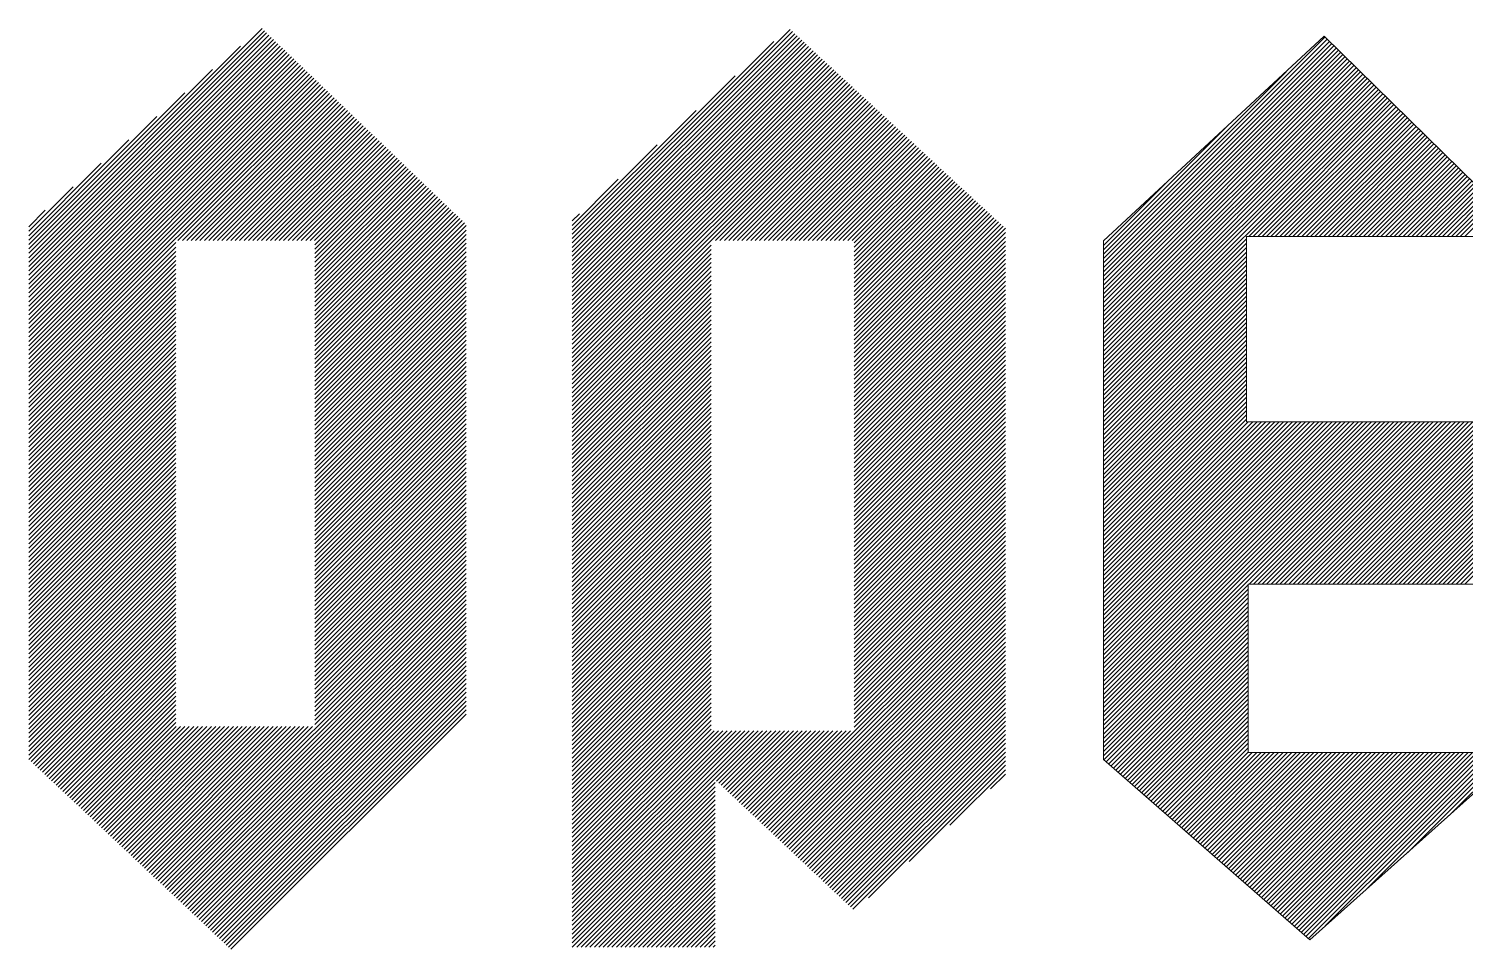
# Model space of a CAD drawing. Header units: inches. Extents: x -49881 to 95347, y -45374 to 27845.
# Drawn here: x 93886.6 to 94355.9, y 2249 to 2549.9 of the extents above; entities that cross this region are included whole.
import ezdxf

# ---------------------------------------------------------------- set-up
doc = ezdxf.new("R2010")
doc.units = ezdxf.units.IN
doc.header["$MEASUREMENT"] = 0
doc.layers.add('ONDOCS', color=7, linetype='Continuous', lineweight=0)

# ---------------------------------------------------------------- blocks, each defined once
blk = doc.blocks.new('Template Zicom')
at = {"layer": 'ONDOCS', "color": 7, "linetype": 'Continuous', "lineweight": 0, "ltscale": 100}
for p, q in [((1054.769, 129.029), (1056.719, 130.979)), ((1054.769, 128.992), (1056.738, 130.961)), ((1054.769, 128.955), (1056.756, 130.943)), ((1054.769, 128.918), (1056.775, 130.924)), ((1054.769, 128.881), (1056.794, 130.906)), ((1059.308, 129.151), (1061.129, 130.972)), ((1059.308, 129.114), (1061.148, 130.954)), ((1059.308, 129.078), (1061.167, 130.937)), ((1059.308, 129.041), (1061.186, 130.919)), ((1059.308, 129.004), (1061.205, 130.901)), ((1063.745, 129.058), (1065.595, 130.908)), ((1054.769, 128.845), (1056.813, 130.888)), ((1054.769, 128.808), (1056.831, 130.87)), ((1054.769, 128.771), (1056.85, 130.852)), ((1054.769, 129.065), (1056.538, 130.834)), ((1054.769, 128.734), (1056.869, 130.834)), ((1054.769, 128.697), (1056.888, 130.816)), ((1054.769, 128.661), (1056.907, 130.798)), ((1054.769, 128.624), (1056.925, 130.78)), ((1059.308, 128.967), (1061.225, 130.884)), ((1059.308, 129.188), (1060.993, 130.873)), ((1059.308, 128.931), (1061.244, 130.866)), ((1059.308, 128.894), (1061.263, 130.848)), ((1059.308, 128.857), (1061.282, 130.831)), ((1059.308, 128.82), (1061.301, 130.813)), ((1059.308, 128.783), (1061.32, 130.795)), ((1063.745, 129.021), (1065.614, 130.89)), ((1063.745, 128.984), (1065.632, 130.872)), ((1063.745, 128.947), (1065.651, 130.853)), ((1063.745, 128.91), (1065.669, 130.835)), ((1063.745, 128.874), (1065.688, 130.817)), ((1063.745, 128.837), (1065.707, 130.799)), ((1063.745, 128.8), (1065.725, 130.781)), ((1054.769, 128.587), (1056.944, 130.762)), ((1054.769, 128.55), (1056.963, 130.744)), ((1054.769, 128.514), (1056.982, 130.726)), ((1054.769, 128.477), (1057, 130.708)), ((1054.769, 128.44), (1057.019, 130.69)), ((1054.769, 128.403), (1057.038, 130.672)), ((1059.308, 128.747), (1061.339, 130.778)), ((1059.308, 128.71), (1061.358, 130.76)), ((1059.308, 128.673), (1061.377, 130.742)), ((1059.308, 128.636), (1061.397, 130.725)), ((1059.308, 128.6), (1061.416, 130.707)), ((1059.308, 128.563), (1061.435, 130.689)), ((1059.308, 128.526), (1061.454, 130.672)), ((1063.745, 128.763), (1065.744, 130.762)), ((1063.745, 128.727), (1065.762, 130.744)), ((1063.745, 128.69), (1065.781, 130.726)), ((1063.745, 128.653), (1065.8, 130.708)), ((1063.745, 128.616), (1065.818, 130.69)), ((1063.745, 128.579), (1065.837, 130.671)), ((1054.769, 128.366), (1057.057, 130.654)), ((1054.769, 129.102), (1056.305, 130.638)), ((1054.769, 128.33), (1057.075, 130.636)), ((1054.769, 128.293), (1057.094, 130.618)), ((1054.769, 128.256), (1057.113, 130.6)), ((1054.769, 128.219), (1057.132, 130.582)), ((1054.769, 128.182), (1057.151, 130.564)), ((1054.769, 128.146), (1057.169, 130.546)), ((1059.308, 128.489), (1061.473, 130.654)), ((1059.308, 128.452), (1061.492, 130.636)), ((1059.308, 128.416), (1061.511, 130.619)), ((1059.308, 128.379), (1061.53, 130.601)), ((1059.308, 129.225), (1060.668, 130.585)), ((1059.308, 128.342), (1061.549, 130.583)), ((1059.308, 128.305), (1061.569, 130.566)), ((1059.308, 128.268), (1061.588, 130.548)), ((1063.745, 128.543), (1065.855, 130.653)), ((1063.745, 128.506), (1065.874, 130.635)), ((1063.745, 129.094), (1065.27, 130.619)), ((1063.745, 128.469), (1065.892, 130.617)), ((1063.745, 128.432), (1065.911, 130.598)), ((1063.745, 128.396), (1065.93, 130.58)), ((1063.745, 128.359), (1065.948, 130.562)), ((1063.745, 128.322), (1065.967, 130.544)), ((1054.769, 128.109), (1057.188, 130.528)), ((1054.769, 128.072), (1057.207, 130.51)), ((1054.769, 128.035), (1057.226, 130.492)), ((1054.769, 127.999), (1057.244, 130.474)), ((1054.769, 129.139), (1056.072, 130.442)), ((1056.015, 129.208), (1057.263, 130.456)), ((1056.052, 129.208), (1057.282, 130.438)), ((1056.089, 129.208), (1057.301, 130.42)), ((1059.308, 128.232), (1061.607, 130.53)), ((1059.308, 128.195), (1061.626, 130.513)), ((1059.308, 128.158), (1061.645, 130.495)), ((1059.308, 128.121), (1061.664, 130.477)), ((1059.308, 128.085), (1061.683, 130.46)), ((1059.308, 128.048), (1061.702, 130.442)), ((1060.505, 129.208), (1061.722, 130.424)), ((1063.745, 128.285), (1065.985, 130.526)), ((1063.745, 128.248), (1066.004, 130.507)), ((1063.745, 128.212), (1066.022, 130.489)), ((1063.745, 128.175), (1066.041, 130.471)), ((1063.745, 128.138), (1066.06, 130.453)), ((1063.745, 128.101), (1066.078, 130.435)), ((1056.126, 129.208), (1057.319, 130.402)), ((1056.162, 129.208), (1057.338, 130.384)), ((1056.199, 129.208), (1057.357, 130.366)), ((1056.236, 129.208), (1057.376, 130.348)), ((1056.273, 129.208), (1057.394, 130.33)), ((1056.309, 129.208), (1057.413, 130.312)), ((1060.542, 129.208), (1061.741, 130.407)), ((1060.579, 129.208), (1061.76, 130.389)), ((1060.616, 129.208), (1061.779, 130.371)), ((1060.653, 129.208), (1061.798, 130.354)), ((1060.689, 129.208), (1061.817, 130.336)), ((1060.726, 129.208), (1061.836, 130.318)), ((1060.763, 129.208), (1061.855, 130.301)), ((1063.745, 128.065), (1066.097, 130.416)), ((1064.959, 129.242), (1066.115, 130.398)), ((1064.996, 129.242), (1066.134, 130.38)), ((1065.033, 129.242), (1066.152, 130.362)), ((1065.07, 129.242), (1066.171, 130.344)), ((1065.106, 129.242), (1066.19, 130.325)), ((1065.143, 129.242), (1066.208, 130.307)), ((1054.769, 129.176), (1055.839, 130.246)), ((1056.346, 129.208), (1057.432, 130.294)), ((1056.383, 129.208), (1057.451, 130.276)), ((1056.42, 129.208), (1057.47, 130.258)), ((1056.457, 129.208), (1057.488, 130.24)), ((1056.493, 129.208), (1057.507, 130.222)), ((1056.53, 129.208), (1057.526, 130.204)), ((1056.567, 129.208), (1057.545, 130.186)), ((1059.308, 129.262), (1060.343, 130.296)), ((1060.8, 129.208), (1061.874, 130.283)), ((1060.836, 129.208), (1061.894, 130.265)), ((1060.873, 129.208), (1061.913, 130.248)), ((1060.91, 129.208), (1061.932, 130.23)), ((1060.947, 129.208), (1061.951, 130.212)), ((1060.984, 129.208), (1061.97, 130.195)), ((1065.18, 129.242), (1066.227, 130.289)), ((1065.217, 129.242), (1066.245, 130.271)), ((1065.254, 129.242), (1066.264, 130.253)), ((1065.29, 129.242), (1066.283, 130.234)), ((1065.327, 129.242), (1066.301, 130.216)), ((1065.364, 129.242), (1066.32, 130.198)), ((1065.401, 129.242), (1066.338, 130.18)), ((1056.604, 129.208), (1057.563, 130.168)), ((1056.64, 129.208), (1057.582, 130.15)), ((1056.677, 129.208), (1057.601, 130.132)), ((1056.714, 129.208), (1057.62, 130.114)), ((1056.751, 129.208), (1057.638, 130.096)), ((1056.788, 129.208), (1057.657, 130.078)), ((1056.824, 129.208), (1057.676, 130.06)), ((1061.02, 129.208), (1061.989, 130.177)), ((1061.057, 129.208), (1062.008, 130.159)), ((1061.094, 129.208), (1062.027, 130.141)), ((1061.131, 129.208), (1062.046, 130.124)), ((1061.168, 129.208), (1062.066, 130.106)), ((1061.204, 129.208), (1062.085, 130.088)), ((1061.241, 129.208), (1062.104, 130.071)), ((1063.745, 129.131), (1064.766, 130.153)), ((1065.438, 129.242), (1066.357, 130.162)), ((1065.474, 129.242), (1066.375, 130.143)), ((1065.511, 129.242), (1066.394, 130.125)), ((1065.548, 129.242), (1066.413, 130.107)), ((1065.585, 129.242), (1066.431, 130.089)), ((1065.621, 129.242), (1066.45, 130.071)), ((1054.769, 129.212), (1055.606, 130.05)), ((1056.861, 129.208), (1057.695, 130.042)), ((1056.898, 129.208), (1057.714, 130.024)), ((1056.935, 129.208), (1057.732, 130.006)), ((1056.972, 129.208), (1057.751, 129.988)), ((1057.008, 129.208), (1057.77, 129.97)), ((1057.045, 129.208), (1057.789, 129.952)), ((1059.308, 129.298), (1060.018, 130.008)), ((1061.278, 129.208), (1062.123, 130.053)), ((1061.315, 129.208), (1062.142, 130.035)), ((1061.351, 129.208), (1062.161, 130.018)), ((1061.388, 129.208), (1062.18, 130)), ((1061.425, 129.208), (1062.199, 129.982)), ((1061.462, 129.208), (1062.218, 129.965)), ((1061.499, 129.208), (1062.238, 129.947)), ((1065.658, 129.242), (1066.468, 130.052)), ((1065.695, 129.242), (1066.487, 130.034)), ((1065.732, 129.242), (1066.505, 130.016)), ((1065.769, 129.242), (1066.524, 129.998)), ((1065.805, 129.242), (1066.543, 129.979)), ((1065.842, 129.242), (1066.561, 129.961)), ((1065.879, 129.242), (1066.58, 129.943)), ((1054.769, 129.249), (1055.373, 129.854)), ((1057.082, 129.208), (1057.807, 129.934)), ((1057.119, 129.208), (1057.826, 129.916)), ((1057.155, 129.208), (1057.845, 129.898)), ((1057.158, 129.174), (1057.864, 129.88)), ((1057.158, 129.137), (1057.882, 129.862)), ((1057.158, 129.1), (1057.901, 129.844)), ((1057.158, 129.064), (1057.92, 129.825)), ((1061.535, 129.208), (1062.257, 129.929)), ((1061.572, 129.208), (1062.276, 129.912)), ((1061.609, 129.208), (1062.295, 129.894)), ((1061.646, 129.208), (1062.314, 129.876)), ((1061.663, 129.189), (1062.333, 129.859)), ((1061.663, 129.152), (1062.352, 129.841)), ((1061.663, 129.115), (1062.371, 129.823)), ((1065.916, 129.242), (1066.598, 129.925)), ((1065.953, 129.242), (1066.617, 129.907)), ((1065.989, 129.242), (1066.636, 129.888)), ((1066.026, 129.242), (1066.654, 129.87)), ((1066.063, 129.242), (1066.673, 129.852)), ((1066.1, 129.242), (1066.691, 129.834)), ((1057.158, 129.027), (1057.939, 129.807)), ((1057.158, 128.99), (1057.957, 129.789)), ((1057.158, 128.953), (1057.976, 129.771)), ((1057.158, 128.916), (1057.995, 129.753)), ((1057.158, 128.88), (1058.014, 129.735)), ((1057.158, 128.843), (1058.033, 129.717)), ((1057.158, 128.806), (1058.051, 129.699)), ((1059.308, 129.335), (1059.693, 129.72)), ((1061.663, 129.079), (1062.39, 129.806)), ((1061.663, 129.042), (1062.41, 129.788)), ((1061.663, 129.005), (1062.429, 129.77)), ((1061.663, 128.968), (1062.448, 129.753)), ((1061.663, 128.931), (1062.467, 129.735)), ((1061.663, 128.895), (1062.486, 129.717)), ((1061.663, 128.858), (1062.505, 129.7)), ((1066.136, 129.242), (1066.71, 129.816)), ((1066.173, 129.242), (1066.728, 129.797)), ((1066.21, 129.242), (1066.747, 129.779)), ((1066.247, 129.242), (1066.766, 129.761)), ((1066.284, 129.242), (1066.784, 129.743)), ((1066.32, 129.242), (1066.803, 129.725)), ((1066.357, 129.242), (1066.821, 129.706)), ((1054.769, 129.286), (1055.14, 129.657)), ((1057.158, 128.769), (1058.07, 129.681)), ((1057.158, 128.732), (1058.089, 129.663)), ((1057.158, 128.696), (1058.108, 129.645)), ((1057.158, 128.659), (1058.126, 129.627)), ((1057.158, 128.622), (1058.145, 129.609)), ((1057.158, 128.585), (1058.164, 129.591)), ((1061.663, 128.821), (1062.524, 129.682)), ((1061.663, 128.784), (1062.543, 129.664)), ((1061.663, 128.748), (1062.562, 129.647)), ((1061.663, 128.711), (1062.582, 129.629)), ((1061.663, 128.674), (1062.601, 129.611)), ((1061.663, 128.637), (1062.62, 129.594)), ((1063.745, 129.168), (1064.263, 129.686)), ((1066.394, 129.242), (1066.84, 129.688)), ((1066.431, 129.242), (1066.858, 129.67)), ((1066.467, 129.242), (1066.877, 129.652)), ((1066.504, 129.242), (1066.896, 129.634)), ((1066.541, 129.242), (1066.914, 129.615)), ((1066.578, 129.242), (1066.933, 129.597)), ((1054.769, 129.323), (1054.907, 129.461)), ((1057.158, 128.549), (1058.183, 129.573)), ((1057.158, 128.512), (1058.201, 129.555)), ((1057.158, 128.475), (1058.22, 129.537)), ((1057.158, 128.438), (1058.239, 129.519)), ((1057.158, 128.401), (1058.258, 129.501)), ((1057.158, 128.365), (1058.277, 129.483)), ((1057.158, 128.328), (1058.295, 129.465)), ((1061.663, 128.6), (1062.639, 129.576)), ((1061.663, 128.564), (1062.658, 129.558)), ((1061.663, 128.527), (1062.677, 129.541)), ((1061.663, 128.49), (1062.696, 129.523)), ((1061.663, 128.453), (1062.715, 129.505)), ((1061.663, 128.416), (1062.734, 129.488)), ((1061.663, 128.38), (1062.754, 129.47)), ((1066.615, 129.242), (1066.951, 129.579)), ((1066.651, 129.242), (1066.97, 129.561)), ((1066.688, 129.242), (1066.988, 129.543)), ((1066.725, 129.242), (1067.007, 129.524)), ((1066.762, 129.242), (1067.026, 129.506)), ((1057.158, 128.291), (1058.314, 129.447)), ((1057.158, 128.254), (1058.333, 129.429)), ((1057.158, 128.218), (1058.352, 129.411)), ((1057.158, 128.181), (1058.37, 129.393)), ((1057.158, 128.144), (1058.389, 129.375)), ((1057.158, 128.107), (1058.408, 129.357)), ((1059.308, 129.372), (1059.368, 129.432)), ((1061.663, 128.343), (1062.773, 129.452)), ((1061.663, 128.306), (1062.792, 129.435)), ((1061.663, 128.269), (1062.811, 129.417)), ((1061.663, 128.233), (1062.83, 129.399)), ((1061.663, 128.196), (1062.849, 129.382)), ((1061.663, 128.159), (1062.868, 129.364)), ((1061.663, 128.122), (1062.887, 129.346)), ((1057.158, 128.07), (1058.421, 129.333)), ((1057.158, 128.034), (1058.421, 129.296)), ((1057.158, 127.997), (1058.421, 129.26)), ((1057.158, 127.96), (1058.421, 129.223)), ((1061.663, 128.085), (1062.907, 129.329)), ((1061.663, 128.049), (1062.926, 129.311)), ((1061.663, 128.012), (1062.926, 129.275)), ((1061.663, 127.975), (1062.926, 129.238)), ((1063.745, 128.028), (1064.94, 129.223)), ((1063.745, 129.205), (1063.76, 129.22)), ((1054.769, 127.962), (1055.998, 129.191)), ((1054.769, 127.925), (1055.998, 129.154)), ((1054.769, 127.888), (1055.998, 129.117)), ((1057.158, 127.923), (1058.421, 129.186)), ((1057.158, 127.886), (1058.421, 129.149)), ((1057.158, 127.85), (1058.421, 129.113)), ((1059.308, 128.011), (1060.469, 129.171)), ((1059.308, 127.974), (1060.469, 129.135)), ((1061.663, 127.938), (1062.926, 129.201)), ((1061.663, 127.902), (1062.926, 129.164)), ((1061.663, 127.865), (1062.926, 129.128)), ((1063.745, 127.991), (1064.94, 129.186)), ((1063.745, 127.954), (1064.94, 129.149)), ((1063.745, 127.917), (1064.94, 129.112)), ((1054.769, 127.851), (1055.998, 129.08)), ((1054.769, 127.815), (1055.998, 129.043)), ((1054.769, 127.778), (1055.998, 129.007)), ((1057.158, 127.813), (1058.421, 129.076)), ((1057.158, 127.776), (1058.421, 129.039)), ((1057.158, 127.739), (1058.421, 129.002)), ((1059.308, 127.937), (1060.469, 129.098)), ((1059.308, 127.901), (1060.469, 129.061)), ((1059.308, 127.864), (1060.469, 129.024)), ((1059.308, 127.827), (1060.469, 128.988)), ((1061.663, 127.828), (1062.926, 129.091)), ((1061.663, 127.791), (1062.926, 129.054)), ((1061.663, 127.754), (1062.926, 129.017)), ((1061.663, 127.718), (1062.926, 128.98)), ((1063.745, 127.881), (1064.94, 129.076)), ((1063.745, 127.844), (1064.94, 129.039)), ((1063.745, 127.807), (1064.94, 129.002)), ((1054.769, 127.741), (1055.998, 128.97)), ((1054.769, 127.704), (1055.998, 128.933)), ((1054.769, 127.668), (1055.998, 128.896)), ((1054.769, 127.631), (1055.998, 128.859)), ((1057.158, 127.703), (1058.421, 128.965)), ((1057.158, 127.666), (1058.421, 128.929)), ((1057.158, 127.629), (1058.421, 128.892)), ((1059.308, 127.79), (1060.469, 128.951)), ((1059.308, 127.753), (1060.469, 128.914)), ((1059.308, 127.717), (1060.469, 128.877)), ((1061.663, 127.681), (1062.926, 128.944)), ((1061.663, 127.644), (1062.926, 128.907)), ((1061.663, 127.607), (1062.926, 128.87)), ((1063.745, 127.77), (1064.94, 128.965)), ((1063.745, 127.734), (1064.94, 128.928)), ((1063.745, 127.697), (1064.94, 128.892)), ((1054.769, 127.594), (1055.998, 128.823)), ((1054.769, 127.557), (1055.998, 128.786)), ((1054.769, 127.52), (1055.998, 128.749)), ((1057.158, 127.592), (1058.421, 128.855)), ((1057.158, 127.555), (1058.421, 128.818)), ((1057.158, 127.519), (1058.421, 128.781)), ((1057.158, 127.482), (1058.421, 128.745)), ((1059.308, 127.68), (1060.469, 128.84)), ((1059.308, 127.643), (1060.469, 128.804)), ((1059.308, 127.606), (1060.469, 128.767)), ((1061.663, 127.57), (1062.926, 128.833)), ((1061.663, 127.534), (1062.926, 128.797)), ((1061.663, 127.497), (1062.926, 128.76)), ((1063.745, 127.66), (1064.94, 128.855)), ((1063.745, 127.623), (1064.94, 128.818)), ((1063.745, 127.586), (1064.94, 128.781)), ((1063.745, 127.55), (1064.94, 128.745)), ((1054.769, 127.484), (1055.998, 128.712)), ((1054.769, 127.447), (1055.998, 128.676)), ((1054.769, 127.41), (1055.998, 128.639)), ((1057.158, 127.445), (1058.421, 128.708)), ((1057.158, 127.408), (1058.421, 128.671)), ((1057.158, 127.371), (1058.421, 128.634)), ((1059.308, 127.57), (1060.469, 128.73)), ((1059.308, 127.533), (1060.469, 128.693)), ((1059.308, 127.496), (1060.469, 128.656)), ((1059.308, 127.459), (1060.469, 128.62)), ((1061.663, 127.46), (1062.926, 128.723)), ((1061.663, 127.423), (1062.926, 128.686)), ((1061.663, 127.387), (1062.926, 128.649)), ((1063.745, 127.513), (1064.94, 128.708)), ((1063.745, 127.476), (1064.94, 128.671)), ((1063.745, 127.439), (1064.94, 128.634)), ((1054.769, 127.373), (1055.998, 128.602)), ((1054.769, 127.336), (1055.998, 128.565)), ((1054.769, 127.3), (1055.998, 128.528)), ((1057.158, 127.335), (1058.421, 128.598)), ((1057.158, 127.298), (1058.421, 128.561)), ((1057.158, 127.261), (1058.421, 128.524)), ((1059.308, 127.422), (1060.469, 128.583)), ((1059.308, 127.386), (1060.469, 128.546)), ((1059.308, 127.349), (1060.469, 128.509)), ((1061.663, 127.35), (1062.926, 128.613)), ((1061.663, 127.313), (1062.926, 128.576)), ((1061.663, 127.276), (1062.926, 128.539)), ((1061.663, 127.239), (1062.926, 128.502)), ((1063.745, 127.403), (1064.94, 128.597)), ((1063.745, 127.366), (1064.94, 128.561)), ((1063.745, 127.329), (1064.94, 128.524)), ((1054.769, 127.263), (1055.998, 128.492)), ((1054.769, 127.226), (1055.998, 128.455)), ((1054.769, 127.189), (1055.998, 128.418)), ((1054.769, 127.153), (1055.998, 128.381)), ((1057.158, 127.224), (1058.421, 128.487)), ((1057.158, 127.188), (1058.421, 128.45)), ((1057.158, 127.151), (1058.421, 128.414)), ((1059.308, 127.312), (1060.469, 128.473)), ((1059.308, 127.275), (1060.469, 128.436)), ((1059.308, 127.239), (1060.469, 128.399)), ((1061.663, 127.203), (1062.926, 128.465)), ((1061.663, 127.166), (1062.926, 128.429)), ((1061.663, 127.129), (1062.926, 128.392)), ((1063.745, 127.292), (1064.94, 128.487)), ((1063.745, 127.255), (1064.94, 128.45)), ((1063.745, 127.219), (1064.94, 128.414)), ((1054.769, 127.116), (1055.998, 128.344)), ((1054.769, 127.079), (1055.998, 128.308)), ((1054.769, 127.042), (1055.998, 128.271)), ((1057.158, 127.114), (1058.421, 128.377)), ((1057.158, 127.077), (1058.421, 128.34)), ((1057.158, 127.04), (1058.421, 128.303)), ((1057.158, 127.004), (1058.421, 128.266)), ((1059.308, 127.202), (1060.469, 128.362)), ((1059.308, 127.165), (1060.469, 128.325)), ((1059.308, 127.128), (1060.469, 128.289)), ((1061.663, 127.092), (1062.926, 128.355)), ((1061.663, 127.055), (1062.926, 128.318)), ((1061.663, 127.019), (1062.926, 128.282)), ((1063.745, 127.182), (1064.94, 128.377)), ((1063.745, 127.145), (1064.94, 128.34)), ((1063.745, 127.108), (1064.94, 128.303)), ((1063.745, 127.072), (1064.94, 128.266)), ((1054.769, 127.005), (1055.998, 128.234)), ((1054.769, 126.969), (1055.998, 128.197)), ((1054.769, 126.932), (1055.998, 128.161)), ((1057.158, 126.967), (1058.421, 128.23)), ((1057.158, 126.93), (1058.421, 128.193)), ((1057.158, 126.893), (1058.421, 128.156)), ((1059.308, 127.091), (1060.469, 128.252)), ((1059.308, 127.055), (1060.469, 128.215)), ((1059.308, 127.018), (1060.469, 128.178)), ((1059.308, 126.981), (1060.469, 128.141)), ((1061.663, 126.982), (1062.926, 128.245)), ((1061.663, 126.945), (1062.926, 128.208)), ((1061.663, 126.908), (1062.926, 128.171)), ((1063.745, 127.035), (1064.94, 128.23)), ((1063.745, 126.998), (1064.94, 128.193)), ((1063.745, 126.961), (1064.94, 128.156)), ((1054.769, 126.895), (1055.998, 128.124)), ((1054.769, 126.858), (1055.998, 128.087)), ((1054.769, 126.821), (1055.998, 128.05)), ((1057.158, 126.857), (1058.421, 128.119)), ((1057.158, 126.82), (1058.421, 128.083)), ((1057.158, 126.783), (1058.421, 128.046)), ((1059.308, 126.944), (1060.469, 128.105)), ((1059.308, 126.907), (1060.469, 128.068)), ((1059.308, 126.871), (1060.469, 128.031)), ((1061.663, 126.872), (1062.926, 128.134)), ((1061.663, 126.835), (1062.926, 128.098)), ((1061.663, 126.798), (1062.926, 128.061)), ((1061.663, 126.761), (1062.926, 128.024)), ((1063.745, 126.924), (1064.94, 128.119)), ((1063.745, 126.888), (1064.94, 128.082)), ((1063.745, 126.851), (1064.94, 128.046)), ((1054.769, 126.785), (1055.998, 128.013)), ((1054.769, 126.748), (1055.998, 127.977)), ((1054.769, 126.711), (1055.998, 127.94)), ((1054.769, 126.674), (1055.998, 127.903)), ((1057.158, 126.746), (1058.421, 128.009)), ((1057.158, 126.709), (1058.421, 127.972)), ((1057.158, 126.673), (1058.421, 127.935)), ((1059.308, 126.834), (1060.469, 127.994)), ((1059.308, 126.797), (1060.469, 127.958)), ((1059.308, 126.76), (1060.469, 127.921)), ((1061.663, 126.724), (1062.926, 127.987)), ((1061.663, 126.688), (1062.926, 127.95)), ((1061.663, 126.651), (1062.926, 127.914)), ((1063.745, 126.814), (1064.94, 128.009)), ((1063.745, 126.777), (1064.94, 127.972)), ((1063.745, 126.741), (1064.94, 127.935)), ((1054.769, 126.638), (1055.998, 127.866)), ((1054.769, 126.601), (1055.998, 127.83)), ((1054.769, 126.564), (1055.998, 127.793)), ((1057.158, 126.636), (1058.421, 127.899)), ((1057.158, 126.599), (1058.421, 127.862)), ((1057.158, 126.562), (1058.421, 127.825)), ((1057.158, 126.525), (1058.421, 127.788)), ((1059.308, 126.724), (1060.469, 127.884)), ((1059.308, 126.687), (1060.469, 127.847)), ((1059.308, 126.65), (1060.469, 127.81)), ((1061.663, 126.614), (1062.926, 127.877)), ((1061.663, 126.577), (1062.926, 127.84)), ((1061.663, 126.541), (1062.926, 127.803)), ((1063.745, 126.704), (1064.94, 127.899)), ((1063.745, 126.667), (1064.94, 127.862)), ((1063.745, 126.63), (1064.94, 127.825)), ((1063.745, 126.593), (1064.94, 127.788)), ((1054.769, 126.527), (1055.998, 127.756)), ((1054.769, 126.49), (1055.998, 127.719)), ((1054.769, 126.454), (1055.998, 127.682)), ((1057.158, 126.489), (1058.421, 127.752)), ((1057.158, 126.452), (1058.421, 127.715)), ((1057.158, 126.415), (1058.421, 127.678)), ((1059.308, 126.613), (1060.469, 127.774)), ((1059.308, 126.576), (1060.469, 127.737)), ((1059.308, 126.54), (1060.469, 127.7)), ((1059.308, 126.503), (1060.469, 127.663)), ((1061.663, 126.504), (1062.926, 127.767)), ((1061.663, 126.467), (1062.926, 127.73)), ((1061.663, 126.43), (1062.926, 127.693)), ((1063.745, 126.557), (1064.94, 127.751)), ((1063.745, 126.52), (1064.94, 127.715)), ((1063.745, 126.483), (1064.955, 127.693)), ((1063.745, 126.446), (1064.992, 127.693)), ((1063.745, 126.409), (1065.028, 127.693)), ((1063.745, 126.373), (1065.065, 127.693)), ((1063.745, 126.336), (1065.102, 127.693)), ((1063.745, 126.299), (1065.139, 127.693)), ((1063.745, 126.262), (1065.176, 127.693)), ((1063.745, 126.226), (1065.212, 127.693)), ((1063.745, 126.189), (1065.249, 127.693)), ((1063.745, 126.152), (1065.286, 127.693)), ((1063.745, 126.115), (1065.323, 127.693)), ((1063.745, 126.078), (1065.36, 127.693)), ((1063.745, 126.042), (1065.396, 127.693)), ((1063.745, 126.005), (1065.433, 127.693)), ((1063.745, 125.968), (1065.47, 127.693)), ((1063.745, 125.931), (1065.507, 127.693)), ((1063.745, 125.895), (1065.543, 127.693)), ((1063.745, 125.858), (1065.58, 127.693)), ((1063.745, 125.821), (1065.617, 127.693)), ((1063.745, 125.784), (1065.654, 127.693)), ((1063.745, 125.747), (1065.691, 127.693)), ((1063.745, 125.711), (1065.727, 127.693)), ((1063.745, 125.674), (1065.764, 127.693)), ((1063.745, 125.637), (1065.801, 127.693)), ((1063.745, 125.6), (1065.838, 127.693)), ((1063.745, 125.564), (1065.874, 127.693)), ((1063.745, 125.527), (1065.911, 127.693)), ((1063.745, 125.49), (1065.948, 127.693)), ((1063.745, 125.453), (1065.985, 127.693)), ((1063.745, 125.416), (1066.022, 127.693)), ((1063.745, 125.38), (1066.058, 127.693)), ((1063.745, 125.343), (1066.095, 127.693)), ((1063.745, 125.306), (1066.132, 127.693)), ((1063.745, 125.269), (1066.169, 127.693)), ((1063.745, 125.233), (1066.206, 127.693)), ((1063.745, 125.196), (1066.242, 127.693)), ((1063.745, 125.159), (1066.279, 127.693)), ((1064.961, 126.338), (1066.316, 127.693)), ((1064.998, 126.338), (1066.353, 127.693)), ((1065.034, 126.338), (1066.389, 127.693)), ((1065.071, 126.338), (1066.426, 127.693)), ((1065.108, 126.338), (1066.463, 127.693)), ((1065.145, 126.338), (1066.5, 127.693)), ((1065.182, 126.338), (1066.537, 127.693)), ((1065.218, 126.338), (1066.573, 127.693)), ((1065.255, 126.338), (1066.61, 127.693)), ((1065.292, 126.338), (1066.647, 127.693)), ((1065.329, 126.338), (1066.684, 127.693)), ((1065.365, 126.338), (1066.721, 127.693)), ((1065.402, 126.338), (1066.757, 127.693)), ((1065.439, 126.338), (1066.794, 127.693)), ((1065.476, 126.338), (1066.831, 127.693)), ((1065.513, 126.338), (1066.868, 127.693)), ((1065.549, 126.338), (1066.904, 127.693)), ((1065.586, 126.338), (1066.941, 127.693)), ((1065.623, 126.338), (1066.978, 127.693)), ((1065.66, 126.338), (1067.015, 127.693)), ((1065.697, 126.338), (1067.052, 127.693)), ((1065.733, 126.338), (1067.088, 127.693)), ((1065.77, 126.338), (1067.125, 127.693)), ((1065.807, 126.338), (1067.162, 127.693)), ((1065.844, 126.338), (1067.199, 127.693)), ((1065.88, 126.338), (1067.235, 127.693)), ((1065.917, 126.338), (1067.272, 127.693)), ((1065.954, 126.338), (1067.309, 127.693)), ((1054.769, 126.417), (1055.998, 127.646)), ((1054.769, 126.38), (1055.998, 127.609)), ((1054.769, 126.343), (1055.998, 127.572)), ((1057.158, 126.378), (1058.421, 127.641)), ((1057.158, 126.342), (1058.421, 127.604)), ((1057.158, 126.305), (1058.421, 127.568)), ((1059.308, 126.466), (1060.469, 127.627)), ((1059.308, 126.429), (1060.469, 127.59)), ((1059.308, 126.392), (1060.469, 127.553)), ((1061.663, 126.393), (1062.926, 127.656)), ((1061.663, 126.357), (1062.926, 127.619)), ((1061.663, 126.32), (1062.926, 127.583)), ((1061.663, 126.283), (1062.926, 127.546)), ((1065.991, 126.338), (1067.31, 127.657)), ((1066.028, 126.338), (1067.31, 127.62)), ((1066.064, 126.338), (1067.31, 127.583)), ((1066.101, 126.338), (1067.31, 127.547)), ((1054.769, 126.307), (1055.998, 127.535)), ((1054.769, 126.27), (1055.998, 127.498)), ((1054.769, 126.233), (1055.998, 127.462)), ((1054.769, 126.196), (1055.998, 127.425)), ((1057.158, 126.268), (1058.421, 127.531)), ((1057.158, 126.231), (1058.421, 127.494)), ((1057.158, 126.194), (1058.421, 127.457)), ((1057.158, 126.158), (1058.421, 127.42)), ((1059.308, 126.356), (1060.469, 127.516)), ((1059.308, 126.319), (1060.469, 127.479)), ((1059.308, 126.282), (1060.469, 127.443)), ((1061.663, 126.246), (1062.926, 127.509)), ((1061.663, 126.209), (1062.926, 127.472)), ((1061.663, 126.173), (1062.926, 127.436)), ((1066.138, 126.338), (1067.31, 127.51)), ((1066.175, 126.338), (1067.31, 127.473)), ((1066.211, 126.338), (1067.31, 127.436)), ((1054.769, 126.159), (1055.998, 127.388)), ((1054.769, 126.123), (1055.998, 127.351)), ((1054.769, 126.086), (1055.998, 127.315)), ((1057.158, 126.121), (1058.421, 127.384)), ((1057.158, 126.084), (1058.421, 127.347)), ((1057.158, 126.047), (1058.421, 127.31)), ((1059.308, 126.245), (1060.469, 127.406)), ((1059.308, 126.209), (1060.469, 127.369)), ((1059.308, 126.172), (1060.469, 127.332)), ((1061.663, 126.136), (1062.926, 127.399)), ((1061.663, 126.099), (1062.926, 127.362)), ((1061.663, 126.062), (1062.926, 127.325)), ((1066.248, 126.338), (1067.31, 127.4)), ((1066.285, 126.338), (1067.31, 127.363)), ((1066.322, 126.338), (1067.31, 127.326)), ((1054.769, 126.049), (1055.998, 127.278)), ((1054.769, 126.012), (1055.998, 127.241)), ((1054.769, 125.975), (1055.998, 127.204)), ((1057.158, 126.01), (1058.421, 127.273)), ((1057.158, 125.974), (1058.421, 127.237)), ((1057.158, 125.937), (1058.421, 127.2)), ((1059.308, 126.135), (1060.469, 127.295)), ((1059.308, 126.098), (1060.469, 127.259)), ((1059.308, 126.061), (1060.469, 127.222)), ((1059.308, 126.025), (1060.469, 127.185)), ((1061.663, 126.026), (1062.926, 127.288)), ((1061.663, 125.989), (1062.926, 127.252)), ((1061.663, 125.952), (1062.926, 127.215)), ((1066.359, 126.338), (1067.31, 127.289)), ((1066.395, 126.338), (1067.31, 127.252)), ((1066.432, 126.338), (1067.31, 127.216)), ((1054.769, 125.939), (1055.998, 127.167)), ((1054.769, 125.902), (1055.998, 127.131)), ((1054.769, 125.865), (1055.998, 127.094)), ((1057.158, 125.9), (1058.421, 127.163)), ((1057.158, 125.863), (1058.421, 127.126)), ((1057.158, 125.827), (1058.421, 127.089)), ((1059.308, 125.988), (1060.469, 127.148)), ((1059.308, 125.951), (1060.469, 127.112)), ((1059.308, 125.914), (1060.469, 127.075)), ((1061.663, 125.915), (1062.926, 127.178)), ((1061.663, 125.878), (1062.926, 127.141)), ((1061.663, 125.842), (1062.926, 127.104)), ((1061.663, 125.805), (1062.926, 127.068)), ((1066.469, 126.338), (1067.31, 127.179)), ((1066.506, 126.338), (1067.31, 127.142)), ((1066.543, 126.338), (1067.31, 127.105)), ((1066.579, 126.338), (1067.31, 127.068)), ((1054.769, 125.828), (1055.998, 127.057)), ((1054.769, 125.792), (1055.998, 127.02)), ((1054.769, 125.755), (1055.998, 126.983)), ((1054.769, 125.718), (1055.998, 126.947)), ((1057.158, 125.79), (1058.421, 127.053)), ((1057.158, 125.753), (1058.421, 127.016)), ((1057.158, 125.716), (1058.421, 126.979)), ((1057.158, 125.679), (1058.421, 126.942)), ((1059.308, 125.878), (1060.469, 127.038)), ((1059.308, 125.841), (1060.469, 127.001)), ((1059.308, 125.804), (1060.469, 126.964)), ((1061.663, 125.768), (1062.926, 127.031)), ((1061.663, 125.731), (1062.926, 126.994)), ((1061.663, 125.694), (1062.926, 126.957)), ((1066.616, 126.338), (1067.31, 127.032)), ((1066.653, 126.338), (1067.31, 126.995)), ((1066.69, 126.338), (1067.31, 126.958)), ((1054.769, 125.681), (1055.998, 126.91)), ((1054.769, 125.644), (1055.998, 126.873)), ((1054.769, 125.608), (1055.998, 126.836)), ((1057.158, 125.643), (1058.421, 126.906)), ((1057.158, 125.606), (1058.421, 126.869)), ((1057.158, 125.569), (1058.421, 126.832)), ((1059.308, 125.767), (1060.469, 126.928)), ((1059.308, 125.73), (1060.469, 126.891)), ((1059.308, 125.694), (1060.469, 126.854)), ((1061.663, 125.658), (1062.926, 126.921)), ((1061.663, 125.621), (1062.926, 126.884)), ((1061.663, 125.584), (1062.926, 126.847)), ((1066.726, 126.338), (1067.31, 126.921)), ((1066.763, 126.338), (1067.31, 126.885)), ((1054.769, 125.571), (1055.998, 126.8)), ((1054.769, 125.534), (1055.998, 126.763)), ((1054.769, 125.497), (1055.998, 126.726)), ((1057.158, 125.532), (1058.421, 126.795)), ((1057.158, 125.496), (1058.421, 126.758)), ((1057.158, 125.459), (1058.421, 126.722)), ((1059.308, 125.657), (1060.469, 126.817)), ((1059.308, 125.62), (1060.469, 126.78)), ((1059.308, 125.583), (1060.469, 126.744)), ((1059.308, 125.546), (1060.469, 126.707)), ((1061.663, 125.547), (1062.926, 126.81)), ((1061.663, 125.511), (1062.926, 126.773)), ((1061.663, 125.474), (1062.926, 126.737)), ((1061.663, 125.437), (1062.926, 126.7)), ((1054.769, 125.461), (1055.998, 126.689)), ((1054.769, 125.424), (1055.998, 126.652)), ((1054.769, 125.387), (1055.998, 126.616)), ((1057.158, 125.422), (1058.421, 126.685)), ((1057.158, 125.385), (1058.421, 126.648)), ((1057.158, 125.348), (1058.421, 126.611)), ((1059.308, 125.51), (1060.469, 126.67)), ((1059.308, 125.473), (1060.469, 126.633)), ((1059.308, 125.436), (1060.469, 126.597)), ((1061.663, 125.4), (1062.926, 126.663)), ((1061.663, 125.363), (1062.926, 126.626)), ((1061.663, 125.327), (1062.926, 126.59)), ((1054.769, 125.35), (1055.998, 126.579)), ((1054.769, 125.313), (1055.998, 126.542)), ((1054.769, 125.277), (1055.998, 126.505)), ((1054.769, 125.24), (1055.998, 126.469)), ((1057.158, 125.312), (1058.421, 126.574)), ((1057.158, 125.275), (1058.421, 126.538)), ((1057.158, 125.238), (1058.421, 126.501)), ((1057.158, 125.201), (1058.421, 126.464)), ((1059.308, 125.399), (1060.469, 126.56)), ((1059.308, 125.363), (1060.469, 126.523)), ((1059.308, 125.326), (1060.469, 126.486)), ((1061.663, 125.29), (1062.926, 126.553)), ((1061.663, 125.253), (1062.926, 126.516)), ((1061.663, 125.216), (1062.926, 126.479)), ((1054.769, 125.203), (1055.998, 126.432)), ((1054.769, 125.166), (1055.998, 126.395)), ((1054.769, 125.129), (1055.998, 126.358)), ((1055.869, 123.839), (1058.421, 126.391)), ((1055.888, 123.821), (1058.421, 126.354)), ((1057.158, 125.164), (1058.421, 126.427)), ((1059.308, 125.289), (1060.469, 126.449)), ((1059.308, 125.252), (1060.469, 126.413)), ((1059.308, 125.215), (1060.469, 126.376)), ((1060.893, 124.336), (1062.926, 126.369)), ((1061.663, 125.18), (1062.926, 126.442)), ((1061.663, 125.143), (1062.926, 126.406)), ((1054.769, 125.093), (1055.998, 126.321)), ((1054.769, 125.056), (1055.998, 126.285)), ((1054.769, 125.019), (1055.998, 126.248)), ((1055.907, 123.803), (1058.421, 126.317)), ((1055.926, 123.786), (1058.421, 126.28)), ((1055.945, 123.768), (1058.421, 126.243)), ((1059.308, 125.179), (1060.469, 126.339)), ((1059.308, 125.142), (1060.469, 126.302)), ((1059.308, 125.105), (1060.469, 126.266)), ((1059.308, 125.068), (1060.469, 126.229)), ((1060.912, 124.318), (1062.926, 126.332)), ((1060.931, 124.3), (1062.926, 126.295)), ((1060.95, 124.282), (1062.926, 126.258)), ((1060.969, 124.264), (1062.926, 126.222)), ((1063.745, 125.122), (1064.955, 126.332)), ((1063.745, 125.085), (1064.955, 126.295)), ((1063.745, 125.049), (1064.955, 126.258)), ((1063.745, 125.012), (1064.955, 126.222)), ((1054.769, 124.982), (1055.998, 126.211)), ((1054.769, 124.946), (1055.998, 126.174)), ((1054.769, 124.909), (1055.998, 126.137)), ((1054.77, 124.873), (1055.998, 126.101)), ((1055.964, 123.75), (1058.421, 126.207)), ((1055.983, 123.732), (1058.421, 126.17)), ((1056.002, 123.714), (1058.421, 126.133)), ((1059.308, 125.032), (1060.469, 126.192)), ((1059.308, 124.995), (1060.469, 126.155)), ((1059.308, 124.958), (1060.469, 126.118)), ((1060.988, 124.246), (1062.926, 126.185)), ((1061.007, 124.229), (1062.926, 126.148)), ((1061.026, 124.211), (1062.926, 126.111)), ((1063.745, 124.975), (1064.955, 126.185)), ((1063.745, 124.938), (1064.955, 126.148)), ((1063.745, 124.902), (1064.955, 126.111)), ((1054.789, 124.855), (1055.998, 126.064)), ((1054.808, 124.837), (1055.998, 126.027)), ((1054.826, 124.819), (1055.998, 125.99)), ((1056.021, 123.696), (1058.421, 126.096)), ((1056.04, 123.679), (1058.421, 126.059)), ((1056.059, 123.661), (1058.421, 126.023)), ((1056.078, 123.643), (1058.421, 125.986)), ((1059.308, 124.921), (1060.469, 126.082)), ((1059.308, 124.884), (1060.469, 126.045)), ((1059.308, 124.848), (1060.469, 126.008)), ((1061.045, 124.193), (1062.926, 126.075)), ((1061.064, 124.175), (1062.926, 126.038)), ((1061.082, 124.157), (1062.926, 126.001)), ((1063.749, 124.869), (1064.955, 126.075)), ((1063.769, 124.852), (1064.955, 126.038)), ((1063.788, 124.834), (1064.955, 126.001)), ((1054.845, 124.801), (1055.998, 125.954)), ((1054.864, 124.784), (1055.998, 125.917)), ((1054.883, 124.766), (1055.998, 125.88)), ((1056.097, 123.625), (1058.421, 125.949)), ((1056.116, 123.607), (1058.421, 125.912)), ((1056.135, 123.589), (1058.421, 125.876)), ((1059.308, 124.811), (1060.469, 125.971)), ((1059.308, 124.774), (1060.469, 125.934)), ((1059.308, 124.737), (1060.469, 125.898)), ((1059.308, 124.7), (1060.469, 125.861)), ((1061.101, 124.139), (1062.926, 125.964)), ((1061.12, 124.122), (1062.926, 125.927)), ((1061.139, 124.104), (1062.926, 125.891)), ((1063.808, 124.817), (1064.955, 125.964)), ((1063.828, 124.8), (1064.955, 125.927)), ((1063.847, 124.783), (1064.955, 125.891)), ((1054.902, 124.748), (1055.998, 125.843)), ((1054.921, 124.73), (1055.998, 125.806)), ((1054.94, 124.712), (1055.998, 125.77)), ((1056.154, 123.572), (1058.421, 125.839)), ((1056.173, 123.554), (1058.421, 125.802)), ((1056.192, 123.536), (1058.421, 125.765)), ((1059.308, 124.664), (1060.469, 125.824)), ((1059.308, 124.627), (1060.469, 125.787)), ((1059.308, 124.59), (1060.469, 125.751)), ((1061.158, 124.086), (1062.926, 125.854)), ((1061.177, 124.068), (1062.926, 125.817)), ((1061.196, 124.05), (1062.926, 125.78)), ((1061.215, 124.032), (1062.926, 125.743)), ((1063.867, 124.766), (1064.955, 125.854)), ((1063.887, 124.749), (1064.955, 125.817)), ((1063.906, 124.731), (1064.955, 125.78)), ((1063.926, 124.714), (1064.955, 125.744)), ((1054.959, 124.695), (1055.998, 125.733)), ((1054.978, 124.677), (1055.998, 125.696)), ((1054.997, 124.659), (1055.998, 125.659)), ((1055.016, 124.641), (1055.998, 125.622)), ((1056.211, 123.518), (1058.421, 125.728)), ((1056.23, 123.5), (1058.421, 125.692)), ((1056.249, 123.483), (1058.421, 125.655)), ((1059.308, 124.553), (1060.469, 125.714)), ((1059.308, 124.517), (1060.469, 125.677)), ((1059.308, 124.48), (1060.469, 125.64)), ((1061.234, 124.015), (1062.926, 125.707)), ((1061.253, 123.997), (1062.926, 125.67)), ((1061.272, 123.979), (1062.926, 125.633)), ((1063.945, 124.697), (1064.955, 125.707)), ((1063.965, 124.68), (1064.955, 125.67)), ((1063.985, 124.663), (1064.955, 125.633)), ((1055.035, 124.623), (1055.998, 125.586)), ((1055.054, 124.605), (1055.998, 125.549)), ((1055.073, 124.588), (1055.998, 125.512)), ((1056.268, 123.465), (1058.421, 125.618)), ((1056.286, 123.447), (1058.421, 125.581)), ((1056.305, 123.429), (1058.421, 125.545)), ((1056.324, 123.411), (1058.421, 125.508)), ((1059.308, 124.443), (1060.469, 125.603)), ((1059.308, 124.406), (1060.469, 125.567)), ((1059.308, 124.369), (1060.469, 125.53)), ((1061.291, 123.961), (1062.926, 125.596)), ((1061.31, 123.943), (1062.926, 125.56)), ((1061.329, 123.925), (1062.926, 125.523)), ((1064.004, 124.646), (1064.955, 125.596)), ((1064.024, 124.628), (1064.955, 125.56)), ((1064.043, 124.611), (1064.955, 125.523)), ((1055.092, 124.57), (1055.998, 125.475)), ((1055.111, 124.552), (1055.998, 125.439)), ((1055.13, 124.534), (1055.998, 125.402)), ((1056.343, 123.393), (1058.421, 125.471)), ((1056.362, 123.376), (1058.421, 125.434)), ((1056.381, 123.358), (1058.421, 125.397)), ((1059.308, 124.333), (1060.469, 125.493)), ((1059.308, 124.296), (1060.469, 125.456)), ((1059.308, 124.259), (1060.469, 125.42)), ((1059.308, 124.222), (1060.469, 125.383)), ((1061.348, 123.908), (1062.926, 125.486)), ((1061.367, 123.89), (1062.926, 125.449)), ((1061.386, 123.872), (1062.926, 125.412)), ((1064.063, 124.594), (1064.955, 125.486)), ((1064.083, 124.577), (1064.955, 125.449)), ((1064.102, 124.56), (1064.955, 125.412)), ((1055.149, 124.516), (1055.998, 125.365)), ((1055.168, 124.498), (1055.998, 125.328)), ((1055.187, 124.481), (1055.998, 125.291)), ((1056.4, 123.34), (1058.421, 125.361)), ((1056.419, 123.322), (1058.421, 125.324)), ((1056.438, 123.304), (1058.421, 125.287)), ((1059.308, 124.185), (1060.469, 125.346)), ((1059.308, 124.149), (1060.469, 125.309)), ((1059.308, 124.112), (1060.469, 125.272)), ((1061.405, 123.854), (1062.926, 125.376)), ((1061.424, 123.836), (1062.926, 125.339)), ((1061.442, 123.818), (1062.926, 125.302)), ((1061.461, 123.801), (1062.926, 125.265)), ((1064.122, 124.543), (1064.955, 125.376)), ((1064.142, 124.525), (1064.955, 125.339)), ((1064.161, 124.508), (1064.955, 125.302)), ((1064.181, 124.491), (1064.955, 125.265)), ((1055.206, 124.463), (1055.998, 125.255)), ((1055.225, 124.445), (1055.998, 125.218)), ((1055.244, 124.427), (1055.998, 125.181)), ((1055.263, 124.409), (1056, 125.147)), ((1055.282, 124.392), (1056.037, 125.147)), ((1055.301, 124.374), (1056.073, 125.147)), ((1055.319, 124.356), (1056.11, 125.147)), ((1055.338, 124.338), (1056.147, 125.147)), ((1055.357, 124.32), (1056.184, 125.147)), ((1055.376, 124.302), (1056.22, 125.147)), ((1055.395, 124.285), (1056.257, 125.147)), ((1055.414, 124.267), (1056.294, 125.147)), ((1055.433, 124.249), (1056.331, 125.147)), ((1055.452, 124.231), (1056.368, 125.147)), ((1055.471, 124.213), (1056.404, 125.147)), ((1055.49, 124.195), (1056.441, 125.147)), ((1055.509, 124.178), (1056.478, 125.147)), ((1055.528, 124.16), (1056.515, 125.147)), ((1055.547, 124.142), (1056.552, 125.147)), ((1055.566, 124.124), (1056.588, 125.147)), ((1055.585, 124.106), (1056.625, 125.147)), ((1055.604, 124.089), (1056.662, 125.147)), ((1055.623, 124.071), (1056.699, 125.147)), ((1055.642, 124.053), (1056.735, 125.147)), ((1055.661, 124.035), (1056.772, 125.147)), ((1055.68, 124.017), (1056.809, 125.147)), ((1055.699, 123.999), (1056.846, 125.147)), ((1055.718, 123.982), (1056.883, 125.147)), ((1055.737, 123.964), (1056.919, 125.147)), ((1055.756, 123.946), (1056.956, 125.147)), ((1055.775, 123.928), (1056.993, 125.147)), ((1055.793, 123.91), (1057.03, 125.147)), ((1055.812, 123.892), (1057.066, 125.147)), ((1055.831, 123.875), (1057.103, 125.147)), ((1055.85, 123.857), (1057.14, 125.147)), ((1056.457, 123.287), (1058.421, 125.25)), ((1059.308, 124.075), (1060.469, 125.236)), ((1059.308, 124.038), (1060.469, 125.199)), ((1059.308, 124.002), (1060.469, 125.162)), ((1061.48, 123.783), (1062.926, 125.229)), ((1061.499, 123.765), (1062.926, 125.192)), ((1061.518, 123.747), (1062.926, 125.155)), ((1064.2, 124.474), (1064.955, 125.229)), ((1064.22, 124.457), (1064.955, 125.192)), ((1064.24, 124.44), (1064.955, 125.155)), ((1059.308, 123.965), (1060.469, 125.125)), ((1059.308, 123.928), (1060.493, 125.112)), ((1059.308, 123.891), (1060.529, 125.112)), ((1059.308, 123.854), (1060.566, 125.112)), ((1059.308, 123.818), (1060.603, 125.112)), ((1059.308, 123.781), (1060.64, 125.112)), ((1059.308, 123.744), (1060.677, 125.112)), ((1059.308, 123.707), (1060.713, 125.112)), ((1059.308, 123.671), (1060.75, 125.112)), ((1059.308, 123.634), (1060.787, 125.112)), ((1059.308, 123.597), (1060.824, 125.112)), ((1059.308, 123.56), (1060.86, 125.112)), ((1059.308, 123.523), (1060.897, 125.112)), ((1060.514, 124.692), (1060.934, 125.112)), ((1060.533, 124.674), (1060.971, 125.112)), ((1060.552, 124.657), (1061.008, 125.112)), ((1060.571, 124.639), (1061.044, 125.112)), ((1060.59, 124.621), (1061.081, 125.112)), ((1060.609, 124.603), (1061.118, 125.112)), ((1060.628, 124.585), (1061.155, 125.112)), ((1060.647, 124.567), (1061.192, 125.112)), ((1060.666, 124.55), (1061.228, 125.112)), ((1060.685, 124.532), (1061.265, 125.112)), ((1060.703, 124.514), (1061.302, 125.112)), ((1060.722, 124.496), (1061.339, 125.112)), ((1060.741, 124.478), (1061.375, 125.112)), ((1060.76, 124.46), (1061.412, 125.112)), ((1060.779, 124.443), (1061.449, 125.112)), ((1060.798, 124.425), (1061.486, 125.112)), ((1060.817, 124.407), (1061.523, 125.112)), ((1060.836, 124.389), (1061.559, 125.112)), ((1060.855, 124.371), (1061.596, 125.112)), ((1060.874, 124.353), (1061.633, 125.112)), ((1061.537, 123.729), (1062.926, 125.118)), ((1061.556, 123.711), (1062.926, 125.081)), ((1061.575, 123.694), (1062.926, 125.045)), ((1064.259, 124.422), (1064.955, 125.118)), ((1064.279, 124.405), (1064.955, 125.081)), ((1064.299, 124.388), (1064.955, 125.045)), ((1061.594, 123.676), (1062.926, 125.008)), ((1061.613, 123.658), (1062.926, 124.971)), ((1061.632, 123.64), (1062.926, 124.934)), ((1064.318, 124.371), (1064.955, 125.008)), ((1064.338, 124.354), (1064.955, 124.971)), ((1064.357, 124.337), (1064.955, 124.934)), ((1064.377, 124.319), (1064.988, 124.93)), ((1064.397, 124.302), (1065.025, 124.93)), ((1064.416, 124.285), (1065.061, 124.93)), ((1064.436, 124.268), (1065.098, 124.93)), ((1064.455, 124.251), (1065.135, 124.93)), ((1064.475, 124.234), (1065.172, 124.93)), ((1064.495, 124.216), (1065.208, 124.93)), ((1064.514, 124.199), (1065.245, 124.93)), ((1064.534, 124.182), (1065.282, 124.93)), ((1064.554, 124.165), (1065.319, 124.93)), ((1064.573, 124.148), (1065.356, 124.93)), ((1064.593, 124.131), (1065.392, 124.93)), ((1064.612, 124.113), (1065.429, 124.93)), ((1064.632, 124.096), (1065.466, 124.93)), ((1064.652, 124.079), (1065.503, 124.93)), ((1064.671, 124.062), (1065.539, 124.93)), ((1064.691, 124.045), (1065.576, 124.93)), ((1064.71, 124.028), (1065.613, 124.93)), ((1064.73, 124.01), (1065.65, 124.93)), ((1064.75, 123.993), (1065.687, 124.93)), ((1064.769, 123.976), (1065.723, 124.93)), ((1064.789, 123.959), (1065.76, 124.93)), ((1064.809, 123.942), (1065.797, 124.93)), ((1064.828, 123.925), (1065.834, 124.93)), ((1064.848, 123.907), (1065.871, 124.93)), ((1064.867, 123.89), (1065.907, 124.93)), ((1064.887, 123.873), (1065.944, 124.93)), ((1064.907, 123.856), (1065.981, 124.93)), ((1064.926, 123.839), (1066.018, 124.93)), ((1064.946, 123.822), (1066.054, 124.93)), ((1064.966, 123.804), (1066.091, 124.93)), ((1064.985, 123.787), (1066.128, 124.93)), ((1065.005, 123.77), (1066.165, 124.93)), ((1065.024, 123.753), (1066.202, 124.93)), ((1065.044, 123.736), (1066.238, 124.93)), ((1065.064, 123.719), (1066.275, 124.93)), ((1065.083, 123.701), (1066.312, 124.93)), ((1065.103, 123.684), (1066.349, 124.93)), ((1065.122, 123.667), (1066.386, 124.93)), ((1065.142, 123.65), (1066.422, 124.93)), ((1065.162, 123.633), (1066.459, 124.93)), ((1065.181, 123.616), (1066.496, 124.93)), ((1065.201, 123.598), (1066.533, 124.93)), ((1065.221, 123.581), (1066.569, 124.93)), ((1065.24, 123.564), (1066.606, 124.93)), ((1065.26, 123.547), (1066.643, 124.93)), ((1065.279, 123.53), (1066.68, 124.93)), ((1065.299, 123.513), (1066.717, 124.93)), ((1065.319, 123.495), (1066.753, 124.93)), ((1065.338, 123.478), (1066.79, 124.93)), ((1065.358, 123.461), (1066.827, 124.93)), ((1065.377, 123.444), (1066.864, 124.93)), ((1065.397, 123.427), (1066.9, 124.93)), ((1065.417, 123.41), (1066.937, 124.93)), ((1065.436, 123.392), (1066.974, 124.93)), ((1065.456, 123.375), (1067.011, 124.93)), ((1065.598, 123.481), (1067.048, 124.93)), ((1065.943, 123.789), (1067.084, 124.93)), ((1066.287, 124.096), (1067.121, 124.93)), ((1066.632, 124.404), (1067.158, 124.93)), ((1061.651, 123.622), (1062.926, 124.897)), ((1061.782, 123.716), (1062.926, 124.861)), ((1062.122, 124.02), (1062.926, 124.824)), ((1062.462, 124.323), (1062.926, 124.787)), ((1059.308, 123.487), (1060.503, 124.681)), ((1062.802, 124.627), (1062.926, 124.75)), ((1059.308, 123.45), (1060.503, 124.644)), ((1059.308, 123.413), (1060.503, 124.608)), ((1059.308, 123.376), (1060.503, 124.571)), ((1059.308, 123.339), (1060.503, 124.534)), ((1059.309, 123.303), (1060.503, 124.497)), ((1059.346, 123.303), (1060.503, 124.46)), ((1059.383, 123.303), (1060.503, 124.424)), ((1059.419, 123.303), (1060.503, 124.387)), ((1059.456, 123.303), (1060.503, 124.35)), ((1059.493, 123.303), (1060.503, 124.313)), ((1059.53, 123.303), (1060.503, 124.277)), ((1059.567, 123.303), (1060.503, 124.24)), ((1059.603, 123.303), (1060.503, 124.203)), ((1059.64, 123.303), (1060.503, 124.166)), ((1059.677, 123.303), (1060.503, 124.129)), ((1059.714, 123.303), (1060.503, 124.093)), ((1059.75, 123.303), (1060.503, 124.056)), ((1059.787, 123.303), (1060.503, 124.019)), ((1059.824, 123.303), (1060.503, 123.982)), ((1059.861, 123.303), (1060.503, 123.946)), ((1059.898, 123.303), (1060.503, 123.909)), ((1059.934, 123.303), (1060.503, 123.872)), ((1059.971, 123.303), (1060.503, 123.835)), ((1060.008, 123.303), (1060.503, 123.798)), ((1060.045, 123.303), (1060.503, 123.762)), ((1060.081, 123.303), (1060.503, 123.725)), ((1060.118, 123.303), (1060.503, 123.688)), ((1060.155, 123.303), (1060.503, 123.651)), ((1060.192, 123.303), (1060.503, 123.614)), ((1060.229, 123.303), (1060.503, 123.578)), ((1060.265, 123.303), (1060.503, 123.541)), ((1060.302, 123.303), (1060.503, 123.504)), ((1060.339, 123.303), (1060.503, 123.467)), ((1060.376, 123.303), (1060.503, 123.431)), ((1060.413, 123.303), (1060.503, 123.394)), ((1060.449, 123.303), (1060.503, 123.357)), ((1060.486, 123.303), (1060.503, 123.32))]:
    blk.add_line(p, q, dxfattribs=at)
at = {"layer": 'ONDOCS', "color": 7, "linetype": 'Continuous', "lineweight": 0, "ltscale": 100, "flags": 128}
blk.add_lwpolyline([(1067.295, 129.242), (1065.588, 130.915), (1063.745, 129.206), (1063.745, 124.872), (1065.468, 123.365), (1067.221, 124.93), (1064.955, 124.93), (1064.955, 126.338), (1067.31, 126.338), (1067.31, 127.693), (1064.94, 127.693), (1064.94, 129.242)], close=True, dxfattribs=at)

msp = doc.modelspace()

# ---------------------------------------------------------------- block references
at = {"xscale": 39.116, "yscale": 39.116, "zscale": 39.116}
msp.add_blockref('Template Zicom', (52628.23, -2573.46), dxfattribs=at)

doc.saveas('drawing.dxf')
